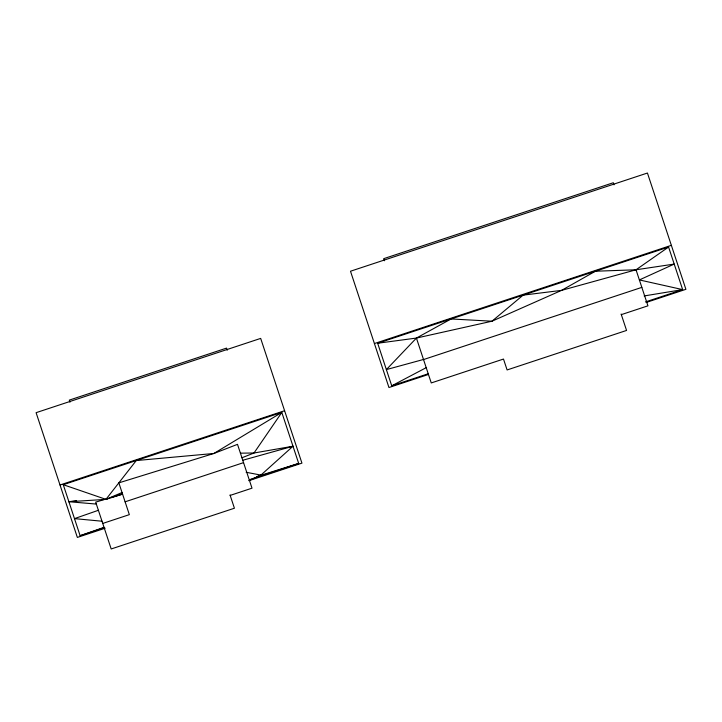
<?xml version="1.0" encoding="UTF-8"?>
<svg xmlns="http://www.w3.org/2000/svg" width="722" height="722" viewBox="0 0 722 722"><rect width="100%" height="100%" fill="white"/><g stroke="black" fill="none" stroke-linecap="round" stroke-linejoin="round"><path stroke-width="1.08" d="M96.333 504.073L68.897 501.727L105.954 499.362L136.259 460.555L213.874 453.479L237.502 444.346L252.005 488.18L230.174 495.4M427.984 373.843L391.739 385.819L377.66 343.248L668.572 247.041L682.651 289.612L639.376 279.928L674.204 264.081L636.019 269.784L595.424 271.228L561.572 290.37L491.98 321.209L451.115 318.953L416.423 338.067L386.378 369.601L423.498 359.466M248.702 480.653L260.913 475.094L292.997 446.232L254.009 453.001L240.426 453.163M377.66 343.248L416.423 338.067L491.98 321.209L523.116 295.145L561.572 290.37L636.019 269.784L668.572 247.041M391.739 385.819L426.594 367.462M104.537 527.647L80.133 535.715L63.265 484.697L105.954 499.362L122.036 492.53M241.942 457.775L254.009 453.001L281.815 412.415L298.691 463.443L249.668 479.652M256.707 476.583L298.691 463.443M80.133 535.715L104.022 527.322M98.391 510.283L74.483 518.622L102.001 521.212M374.411 343.546L671.352 245.336M423.534 359.565L641.831 287.374M60.016 484.994L284.594 410.719M63.265 484.697L281.815 412.415L213.874 453.479L118.841 482.865L129.346 514.642L102.741 523.441M645.414 301.931L682.651 289.612L644.15 295.939M428.48 374.456L388.959 387.524L350.495 271.228L647.435 173.027L685.9 289.323L646.38 302.392M621.326 314.63L647.941 305.83L636.019 269.784M125.105 501.817L243.558 462.64M105.159 528.224L77.353 537.421L36.1 412.677L260.678 338.401L301.94 463.145L249.532 480.473M105.954 499.362L122.559 494.128L118.182 494.741M104.085 499.624L95.692 502.124L111.188 548.973L234.415 508.225L230.029 494.949M105.764 499.128L107.443 498.622M110.809 497.62L122.559 494.128M242.772 460.266L292.997 446.232M68.897 501.727L76.559 500.644M246.157 472.278L260.913 475.094M613.998 184.832L613.303 182.738L383.689 258.675L384.384 260.768M621.128 314.025L626.561 330.441L507.097 369.953L503.496 359.051L431.26 382.94L416.423 338.067M227.24 350.215L226.546 348.112L69.294 400.123L69.98 402.181"/></g></svg>
